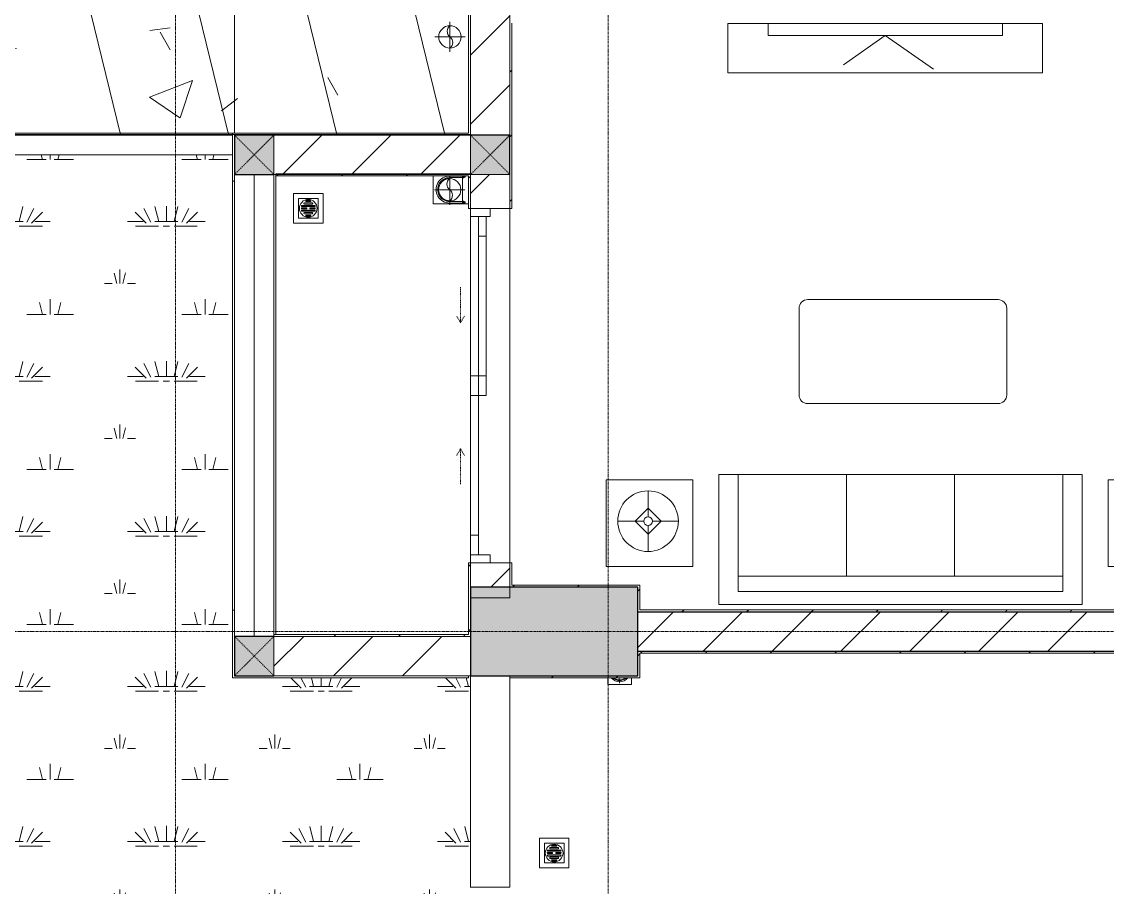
# Model space of a CAD drawing. Header units: millimetres. Extents: x 5121 to 246734, y -48180 to 129206.
# Drawn here: x 105171 to 110689, y 60437 to 64835 of the extents above; entities that cross this region are included whole.
import ezdxf

# ---------------------------------------------------------------- set-up
doc = ezdxf.new("R2010")
doc.units = ezdxf.units.MM
for name, pattern in [('Dash', [6, 3, -3]), ('Grid Line', [22.225, 12.7, -3.175, 3.175, -3.175]), ('IMPORT-CENTER _3_', [10.16, 6.35, -1.27, 1.27, -1.27])]:
    doc.linetypes.add(name, pattern=pattern)
for name, color, linetype, lineweight in [('0-1', 7, 'Continuous', 5), ('A-DETL-THIN', 151, 'Continuous', 9), ('A-DOOR', 31, 'Continuous', 9), ('A-DOOR-FRAM', 31, 'Continuous', 9), ('A-DOOR-HDLN', 31, 'Dash', 9), ('A-FLOR', 192, 'Continuous', 9), ('A-FLOR-1', 50, 'Continuous', 9), ('A-FLOR-PATT', 8, 'Continuous', 9), ('A-WALL', 113, 'Continuous', 9), ('A-WALL-1', 250, 'Continuous', 18), ('A-WALL-2', 50, 'Continuous', 9), ('A-WALL-FNSH-1', 50, 'Continuous', 9), ('A-WALL-PATT-2', 50, 'Continuous', 9), ('A-WALL-PATT-3', 111, 'Continuous', 9), ('G-IMPT', 8, 'Continuous', 9), ('G-IMPT-2', 8, 'IMPORT-CENTER _3_', 9), ('I-FURN', 30, 'Continuous', 9), ('I-FURN-1', 253, 'Continuous', 9), ('I-WALL-1', 50, 'Continuous', 9), ('M-EQPM', 50, 'Continuous', 9), ('S-COLS', 52, 'Continuous', 9), ('S-COLS-1', 7, 'Continuous', 5), ('S-COLS-2', 10, 'Continuous', 25), ('S-COLS-5', 52, 'Continuous', 25), ('S-COLS-6', 52, 'Dash', 9), ('S-COLS-HDLN', 52, 'Dash', 9), ('S-GRID-1', 1, 'Grid Line', 9)]:
    doc.layers.add(name, color=color, linetype=linetype, lineweight=lineweight)
pattern_1 = [(45, (0, 0), (-164.40233, 164.40233), [])]
pattern_2 = [(45, (0, 0), (-175.3625, 175.3625), [])]

# ---------------------------------------------------------------- blocks, each defined once
blk = doc.blocks.new('NCV_TKTC_KET CAU_rvt-1-TKCS_MB TỔNG THỂ TẦNG 1')
at = {"layer": 'S-COLS-1'}
blk.add_hatch(color=256, dxfattribs=at).paths.add_polyline_path([(107452.6, 61511.9), (108302.6, 61511.9), (108302.6, 61961.9), (107452.6, 61961.9), (107452.6, 61635.3)])
at = {"layer": 'A-FLOR-1'}
for p, q in [((107452.5, 63885.3), (107452.5, 62085.3)), ((107452.5, 61511.9), (107452.5, 60435.3))]:
    blk.add_line(p, q, dxfattribs=at)
at = {"layer": 'S-COLS-2'}
for p, q in [((108302.6, 61961.9), (107452.6, 61961.9)), ((107452.6, 61961.9), (107452.6, 61511.9)), ((108302.6, 61511.9), (108302.6, 61961.9)), ((107452.6, 61511.9), (108302.6, 61511.9))]:
    blk.add_line(p, q, dxfattribs=at)
blk = doc.blocks.new('LOBBY_SOFA_1 - LOBBY_SOFA_1-842835-TKCS_MB TỔNG THỂ TẦNG 1')
at = {"layer": 'I-FURN'}
for p, q in [((-2556, 0), (-2556, -660)), ((-708, 0), (-2556, 0)), ((-708, -660), (-708, 0)), ((-2457, -66), (-2457, -660)), ((-807, -66), (-2457, -66)), ((-807, -660), (-807, -66)), ((-807, -143), (-2457, -143)), ((-1907, -143), (-1907, -660)), ((-1357, -143), (-1357, -660)), ((-3128.2, -193.5), (-2688.2, -193.5)), ((-3128.2, -633.5), (-3128.2, -193.5)), ((-2688.2, -193.5), (-2688.2, -633.5)), ((-575.9, -193.5), (-575.9, -633.5)), ((-135.9, -193.5), (-575.9, -193.5)), ((-135.9, -633.5), (-135.9, -193.5)), ((-2915.4, -269), (-2915.4, -401)), ((-348.6, -269), (-348.6, -401)), ((-2915.4, -357), (-2981.4, -423)), ((-2849.4, -423), (-2915.4, -357)), ((-414.6, -423), (-348.6, -357)), ((-348.6, -357), (-282.6, -423)), ((-2937.4, -423), (-3069.4, -423)), ((-2981.4, -423), (-2915.4, -489)), ((-2915.4, -489), (-2849.4, -423)), ((-2893.4, -423), (-2761.4, -423)), ((-370.6, -423), (-502.6, -423)), ((-348.6, -489), (-414.6, -423)), ((-282.6, -423), (-348.6, -489)), ((-326.6, -423), (-194.6, -423)), ((-2915.4, -445), (-2915.4, -577)), ((-348.6, -445), (-348.6, -577)), ((-2688.2, -633.5), (-3128.2, -633.5)), ((-2556, -660), (-708, -660)), ((-575.9, -633.5), (-135.9, -633.5)), ((-1160.3, -1020.5), (-2128.3, -1020.5)), ((-2172.3, -1064.5), (-2172.3, -1504.5)), ((-1116.3, -1504.5), (-1116.3, -1064.5)), ((-2128.3, -1548.5), (-1160.3, -1548.5))]:
    blk.add_line(p, q, dxfattribs=at)
for centre, radius in [((-2915.4, -423), 154), ((-348.6, -423), 154), ((-2915.4, -423), 22), ((-348.6, -423), 22)]:
    blk.add_circle(centre, radius, dxfattribs=at)
for centre, start, end in [((-2128.3, -1064.5), 90, 180), ((-1160.3, -1064.5), 0, 90), ((-2128.3, -1504.5), 180, 270), ((-1160.3, -1504.5), 270, 0)]:
    blk.add_arc(centre, 44, start, end, dxfattribs=at)
at = {"layer": 'I-FURN-1'}
for p, q in [((-708, 0), (-2556, 0)), ((-2556, 0), (-2556, -660)), ((-708, -660), (-708, 0)), ((-2688.2, -193.5), (-3128.2, -193.5)), ((-3128.2, -193.5), (-3128.2, -633.5)), ((-2688.2, -633.5), (-2688.2, -193.5)), ((-135.9, -193.5), (-575.9, -193.5)), ((-575.9, -193.5), (-575.9, -633.5)), ((-135.9, -633.5), (-135.9, -193.5)), ((-3128.2, -633.5), (-2688.2, -633.5)), ((-2556, -660), (-708, -660)), ((-575.9, -633.5), (-135.9, -633.5)), ((-1160.3, -1020.5), (-2128.3, -1020.5)), ((-2172.3, -1064.5), (-2172.3, -1504.5)), ((-1116.3, -1504.5), (-1116.3, -1064.5)), ((-2128.3, -1548.5), (-1160.3, -1548.5))]:
    blk.add_line(p, q, dxfattribs=at)
for centre, start, end in [((-2128.3, -1064.5), 90, 180), ((-1160.3, -1064.5), 0, 90), ((-2128.3, -1504.5), 180, 270), ((-1160.3, -1504.5), 270, 0)]:
    blk.add_arc(centre, 44, start, end, dxfattribs=at)
blk = doc.blocks.new('RES_BAN AN - RES_BAN AN-V110-TKCS_MB TỔNG THỂ TẦNG 1')
at = {"layer": 'I-FURN-1'}
for p, q in [((0, 250), (1600, 250)), ((0, 0), (0, 250)), ((1600, 250), (1600, 0)), ((1600, 0), (0, 0))]:
    blk.add_line(p, q, dxfattribs=at)
blk = doc.blocks.new('KE TIVI-2 - KE TIVI-2-V111-TKCS_MB TỔNG THỂ TẦNG 1')
at = {"layer": 'I-FURN-1'}
for p, q in [((0, 60), (-245.7, 232.1)), ((213, 209.1), (0, 60)), ((-595.6, 60), (595.6, 60)), ((-595.6, 0), (-595.6, 60)), ((595.6, 60), (595.6, 0)), ((595.6, 0), (-595.6, 0))]:
    blk.add_line(p, q, dxfattribs=at)
blk = doc.blocks.new('NCV_TKTC_TANG 1_rvt-1-TKCS_MB TỔNG THỂ TẦNG 1')
at = {"layer": 'A-WALL-PATT-2'}
h = blk.add_hatch(dxfattribs=at)
h.set_pattern_fill('FP_10', color=256, style=0, pattern_type=2)
h.set_pattern_definition(pattern_1)
h.paths.add_polyline_path([(107662.6, 61962), (107662.6, 62085.3), (107652.6, 62085.3), (107652.6, 61962)])
h.paths.add_polyline_path([(107652.6, 63885.3), (107662.6, 63885.3), (107662.6, 64826.9), (107652.6, 64826.9), (107652.6, 64058.6)])
h = blk.add_hatch(dxfattribs=at)
h.set_pattern_fill('FP_10', color=256, style=0, pattern_type=2)
h.set_pattern_definition(pattern_1)
h.paths.add_polyline_path([(106462.6, 64051.9), (107442.6, 64051.9), (107442.6, 64058.6), (106462.6, 64058.6)])
h = blk.add_hatch(dxfattribs=at)
h.set_pattern_fill('FP_10', color=256, style=0, pattern_type=2)
h.set_pattern_definition(pattern_1)
h.paths.add_polyline_path([(107442.6, 61711.9), (107452.6, 61711.9), (107452.5, 62085.3), (107442.6, 62085.3), (107442.6, 61721.9)])
h.paths.add_polyline_path([(107452.5, 63885.3), (107452.6, 63885.3), (107449.2, 64058.6), (107442.6, 64058.6), (107442.6, 63885.3)])
h = blk.add_hatch(dxfattribs=at)
h.set_pattern_fill('FP_10', color=256, style=0, pattern_type=2)
h.set_pattern_definition(pattern_1)
h.paths.add_polyline_path([(108302.6, 61962), (108312.6, 61962), (108311.2, 61972), (107662.6, 61972), (107662.6, 61962), (108302.6, 61962)])
h = blk.add_hatch(dxfattribs=at)
h.set_pattern_fill('FP_10', color=256, style=0, pattern_type=2)
h.set_pattern_definition(pattern_1)
h.paths.add_polyline_path([(108302.6, 61836.9), (108312.6, 61836.9), (108312.6, 61962), (108302.6, 61961.9), (108302.6, 61846.9)])
h = blk.add_hatch(dxfattribs=at)
h.set_pattern_fill('FP_10', color=256, style=0, pattern_type=2)
h.set_pattern_definition(pattern_1)
h.paths.add_polyline_path([(113775, 61836.9), (115152.6, 61836.9), (115152.6, 61846.9), (108312.6, 61845.6), (108312.6, 61836.9), (113645.7, 61836.9)])
h = blk.add_hatch(dxfattribs=at)
h.set_pattern_fill('FP_10', color=256, style=0, pattern_type=2)
h.set_pattern_definition(pattern_1)
h.paths.add_polyline_path([(106462.6, 61711.9), (107442.6, 61711.9), (107442.6, 61721.9), (106452.6, 61721.9), (106452.6, 61711.9)])
h = blk.add_hatch(dxfattribs=at)
h.set_pattern_fill('FP_10', color=256, style=0, pattern_type=2)
h.set_pattern_definition(pattern_1)
h.paths.add_polyline_path([(111745.2, 61626.9), (111752.6, 61626.9), (111750.9, 61635.3), (108302.6, 61635.3), (108302.6, 61626.9), (111744.2, 61626.9)])
h = blk.add_hatch(dxfattribs=at)
h.set_pattern_fill('FP_10', color=256, style=0, pattern_type=2)
h.set_pattern_definition(pattern_1)
h.paths.add_polyline_path([(108312.6, 61501.9), (108312.6, 61626.9), (108302.6, 61626.9), (108302.6, 61501.9)])
h = blk.add_hatch(dxfattribs=at)
h.set_pattern_fill('FP_10', color=256, style=0, pattern_type=2)
h.set_pattern_definition(pattern_1)
h.paths.add_polyline_path([(107652.6, 61501.9), (108302.6, 61501.9), (108302.6, 61511.9), (107652.6, 61511.9)])
at = {"layer": 'A-FLOR-1'}
for p, q in [((107652.6, 63885.3), (107652.6, 62085.3)), ((107652.6, 62085.3), (107652.6, 63885.3)), ((107452.6, 63845.3), (107452.6, 63035.3))]:
    blk.add_line(p, q, dxfattribs=at)
at = {"layer": 'A-WALL-1'}
for p, q in [((107652.6, 64826.9), (107652.6, 63885.3)), ((107662.6, 63885.3), (107662.6, 64826.9)), ((107442.6, 64061.9), (106462.6, 64061.9)), ((106462.6, 64061.9), (106462.6, 64051.9)), ((106462.6, 64051.9), (107442.6, 64051.9)), ((107452.6, 64061.9), (107442.6, 64061.9)), ((107442.6, 64051.9), (107442.6, 63885.3)), ((107452.6, 63885.3), (107452.6, 64061.9)), ((107442.6, 63885.3), (107452.6, 63885.3)), ((107652.6, 63885.3), (107662.6, 63885.3)), ((107442.6, 62085.3), (107442.6, 61721.9)), ((107452.6, 62085.3), (107442.6, 62085.3)), ((107452.6, 61711.9), (107452.6, 62085.3)), ((107652.6, 62085.3), (107652.6, 61962)), ((107662.6, 62085.3), (107652.6, 62085.3)), ((107662.6, 61972), (107662.6, 62085.3)), ((107652.6, 61962), (107662.6, 61962)), ((108312.6, 61972), (107662.6, 61972)), ((107662.6, 61962), (108302.6, 61962)), ((108302.6, 61962), (108302.6, 61836.9)), ((108312.6, 61962), (108312.6, 61972)), ((108312.6, 61846.9), (108312.6, 61962)), ((108302.6, 61836.9), (108312.6, 61836.9)), ((115142.6, 61846.9), (108312.6, 61846.9)), ((108312.6, 61836.9), (115152.6, 61836.9)), ((107442.6, 61721.9), (106452.6, 61721.9)), ((106452.6, 61721.9), (106452.6, 61711.9)), ((106452.6, 61711.9), (107442.6, 61711.9)), ((107442.6, 61711.9), (107452.6, 61711.9)), ((111752.6, 61636.9), (108302.6, 61636.9)), ((108302.6, 61636.9), (108302.6, 61626.9)), ((108302.6, 61626.9), (108302.6, 61511.9)), ((108312.6, 61626.9), (111742.6, 61626.9)), ((108312.6, 61501.9), (108312.6, 61626.9)), ((108302.6, 61511.9), (107652.6, 61511.9)), ((107652.6, 61511.9), (107652.6, 61501.9)), ((107652.6, 61501.9), (108302.6, 61501.9)), ((108302.6, 61501.9), (108312.6, 61501.9))]:
    blk.add_line(p, q, dxfattribs=at)
at = {"layer": 'A-WALL-2'}
for p, q in [((107452.6, 60437.3), (107452.6, 61511.9)), ((107652.6, 61501.9), (107652.6, 60437.3)), ((107452.6, 60437.3), (107652.6, 60437.3))]:
    blk.add_line(p, q, dxfattribs=at)
at = {"layer": 'I-WALL-1'}
for p, q in [((106452.6, 61721.9), (106452.6, 64058.6)), ((106462.6, 64051.9), (106462.6, 61721.9))]:
    blk.add_line(p, q, dxfattribs=at)
at = {"layer": 'I-FURN-1', "rotation": 180}
for name, p in [('RES_BAN AN - RES_BAN AN-V110-TKCS_MB TỔNG THỂ TẦNG 1', (110360.8, 64824.9)), ('KE TIVI-2 - KE TIVI-2-V111-TKCS_MB TỔNG THỂ TẦNG 1', (109560.8, 64824.9)), ('LOBBY_SOFA_1 - LOBBY_SOFA_1-842835-TKCS_MB TỔNG THỂ TẦNG 1', (108006.1, 61874.1))]:
    blk.add_blockref(name, p, dxfattribs=at)
blk = doc.blocks.new('DEG_02-DEG_03 - DEG_02B-1800x2400mm-CỬA ĐI 02 CÁNH TRƯỢT-2213204-TKCS_MB TỔNG THỂ TẦNG 1')
at = {"layer": 'A-DOOR'}
for p, q in [((-760, 100), (-860, 100)), ((-860, 100), (-860, 60)), ((-860, 60), (-760, 60)), ((-760, 60), (-760, 100)), ((-760, 100), (-50, 100)), ((-50, 60), (-760, 60)), ((50, 100), (-50, 100)), ((-50, 100), (-50, 60)), ((50, 60), (-50, 60)), ((-50, 60), (-50, 20)), ((-50, 60), (50, 60)), ((50, 60), (50, 100)), ((50, 20), (50, 60)), ((50, 60), (760, 60)), ((860, 60), (760, 60)), ((760, 60), (760, 20)), ((860, 20), (860, 60)), ((-50, 20), (50, 20)), ((760, 20), (50, 20)), ((760, 20), (860, 20))]:
    blk.add_line(p, q, dxfattribs=at)
at = {"layer": 'A-DOOR-FRAM'}
for p, q in [((-860, 100), (-900, 100)), ((-900, 100), (-900, 0)), ((-860, 0), (-860, 100)), ((900, 100), (860, 100)), ((860, 100), (860, 0)), ((900, 0), (900, 100)), ((-900, 0), (-860, 0)), ((860, 0), (900, 0))]:
    blk.add_line(p, q, dxfattribs=at)
at = {"layer": 'A-DOOR-HDLN'}
for p, q in [((-320.4, 151.1), (-355, 171.1)), ((320.4, 151.1), (355, 171.1)), ((-500.4, 151.1), (-320.4, 151.1)), ((-320.4, 151.1), (-355, 131.1)), ((320.4, 151.1), (355, 131.1)), ((500.4, 151.1), (320.4, 151.1))]:
    blk.add_line(p, q, dxfattribs=at)
blk = doc.blocks.new('TKTC_XREF_251221_MB TANG 1 - TKTC_XREF_260130_MB TANG 1_dwg_THU NUOC - THU NUOC-444531-TKCS_MB TẦNG 1-4202120-TKCS_MB TỔNG THỂ TẦNG 1')
at = {"layer": 'M-EQPM'}
for p, q in [((-23.3, 10.8), (40.9, 10.8)), ((40.9, 4.8), (-23.3, 4.8)), ((-11, 23.3), (28.5, 23.3)), ((28.5, 17.3), (-11, 17.3)), ((-1.1, 35.6), (18.5, 35.6)), ((18.5, 29.6), (-1.1, 29.6)), ((-23.3, -13.6), (40.9, -13.6)), ((40.9, -19.6), (-23.3, -19.6)), ((-11, -26.1), (28.5, -26.1)), ((28.5, -32.1), (-11, -32.1)), ((-1.1, -38.5), (18.5, -38.5)), ((18.5, -44.5), (-1.1, -44.5))]:
    blk.add_line(p, q, dxfattribs=at)
at = {"layer": 'M-EQPM', "flags": 128}
for points in [[(83.7, -79.4), (83.7, 70.6), (-66.3, 70.6), (-66.3, -79.4)], [(58.7, -54.4), (58.7, 45.6), (-41.3, 45.6), (-41.3, -54.4)]]:
    blk.add_lwpolyline(points, close=True, dxfattribs=at)
for points in [[(-23.3, -1.2), (0.7, -1.2), (0.7, -7.2), (-23.3, -7.2)], [(40.9, -7.2), (16.7, -7.2), (16.7, -1.2), (40.9, -1.2)]]:
    blk.add_lwpolyline(points, dxfattribs=at)
at = {"layer": 'M-EQPM'}
for centre, radius, start, end in [((8.7, -4.4), 45, 360, 180), ((8.7, -4.4), 45, 360, 180), ((-23.3, 7.8), 3, 90, 270), ((-11, 20.3), 3, 90, 270), ((-1.1, 32.6), 3, 90, 270), ((18.5, 32.6), 3, 270, 90), ((28.5, 20.3), 3, 270, 90), ((40.9, 7.8), 3, 270, 90), ((8.7, -4.4), 45, 180, 360), ((8.7, -4.4), 45, 180, 360), ((-23.3, -4.2), 3, 90, 270), ((-23.3, -16.6), 3, 90, 270), ((-11, -29.1), 3, 90, 270), ((-1.1, -41.5), 3, 90, 270), ((18.5, -41.5), 3, 270, 90), ((28.5, -29.1), 3, 270, 90), ((40.9, -4.2), 3, 270, 90), ((40.9, -16.6), 3, 270, 90)]:
    blk.add_arc(centre, radius, start, end, dxfattribs=at)
blk = doc.blocks.new('TKTC_XREF_251221_MB TANG 1 - TKTC_XREF_260130_MB TANG 1_dwg_CUM U_DN100-V268-TKCS_MB TỔNG THỂ TẦNG 1')
at = {"layer": 'G-IMPT'}
for radius, start, end in [(69, 309.28513, 50.71487), (57, 321.77207, 38.22793), (61, 318.37718, 41.62282)]:
    blk.add_arc((0, 0), radius, start, end, dxfattribs=at)
blk = doc.blocks.new('TKTC_XREF_251221_MB TANG 1 - TKTC_XREF_260130_MB TANG 1_dwg_$cc-V269-TKCS_MB TỔNG THỂ TẦNG 1')
at = {"layer": 'G-IMPT'}
blk.add_arc((0, 0), 0.5, 154.0112, 205.65168, dxfattribs=at)
blk.add_arc((0, 0), 0.5, 154.0112, 205.65168, dxfattribs=at)
at = {"layer": 'G-IMPT-2'}
blk.add_line((-0.673, 0), (-0.357, 0), dxfattribs=at)
blk = doc.blocks.new('TKTC_XREF_251221_MB TANG 1 - TKTC_XREF_260130_MB TANG 1_dwg_THU NUOC - THU NUOC-444531-TKCS_MB TẦNG 1-4202124-TKCS_MB TỔNG THỂ TẦNG 1')
at = {"layer": 'M-EQPM'}
for p, q in [((-23.3, 10.8), (40.9, 10.8)), ((40.9, 4.8), (-23.3, 4.8)), ((-11, 23.3), (28.5, 23.3)), ((28.5, 17.3), (-11, 17.3)), ((-1.1, 35.6), (18.5, 35.6)), ((18.5, 29.6), (-1.1, 29.6)), ((-23.3, -13.6), (40.9, -13.6)), ((40.9, -19.6), (-23.3, -19.6)), ((-11, -26.1), (28.5, -26.1)), ((28.5, -32.1), (-11, -32.1)), ((-1.1, -38.5), (18.5, -38.5)), ((18.5, -44.5), (-1.1, -44.5))]:
    blk.add_line(p, q, dxfattribs=at)
at = {"layer": 'M-EQPM', "flags": 128}
for points in [[(83.7, -79.4), (83.7, 70.6), (-66.3, 70.6), (-66.3, -79.4)], [(58.7, -54.4), (58.7, 45.6), (-41.3, 45.6), (-41.3, -54.4)]]:
    blk.add_lwpolyline(points, close=True, dxfattribs=at)
for points in [[(-23.3, -1.2), (0.7, -1.2), (0.7, -7.2), (-23.3, -7.2)], [(40.9, -7.2), (16.7, -7.2), (16.7, -1.2), (40.9, -1.2)]]:
    blk.add_lwpolyline(points, dxfattribs=at)
at = {"layer": 'M-EQPM'}
for centre, radius, start, end in [((8.7, -4.4), 45, 360, 180), ((8.7, -4.4), 45, 360, 180), ((-23.3, 7.8), 3, 90, 270), ((-11, 20.3), 3, 90, 270), ((-1.1, 32.6), 3, 90, 270), ((18.5, 32.6), 3, 270, 90), ((28.5, 20.3), 3, 270, 90), ((40.9, 7.8), 3, 270, 90), ((8.7, -4.4), 45, 180, 360), ((8.7, -4.4), 45, 180, 360), ((-23.3, -4.2), 3, 90, 270), ((-23.3, -16.6), 3, 90, 270), ((-11, -29.1), 3, 90, 270), ((-1.1, -41.5), 3, 90, 270), ((18.5, -41.5), 3, 270, 90), ((28.5, -29.1), 3, 270, 90), ((40.9, -4.2), 3, 270, 90), ((40.9, -16.6), 3, 270, 90)]:
    blk.add_arc(centre, radius, start, end, dxfattribs=at)
blk = doc.blocks.new('TKTC_XREF_251221_MB TANG 1 - TKTC_XREF_260130_MB TANG 1_dwg_$cc-V296-TKCS_MB TỔNG THỂ TẦNG 1')
at = {"layer": 'G-IMPT'}
blk.add_circle((0, 0), 0.5, dxfattribs=at)
for centre, radius, start, end in [((0, 0), 0.5, 90, 270), ((0.188, 0.25), 0.313, 126.8699, 233.1301), ((-0.188, -0.25), 0.313, 306.8699, 53.1301)]:
    blk.add_arc(centre, radius, start, end, dxfattribs=at)
at = {"layer": 'G-IMPT-2'}
for p, q in [((0, -0.673), (0, 0.673)), ((-0.673, 0), (0.673, 0))]:
    blk.add_line(p, q, dxfattribs=at)
blk = doc.blocks.new('TKTC_XREF_251221_MB TANG 1 - TKTC_XREF_260130_MB TANG 1_dwg_CUM U_DN100-V339-TKCS_MB TỔNG THỂ TẦNG 1')
at = {"layer": 'G-IMPT'}
blk.add_hatch(color=256, dxfattribs=at).paths.add_polyline_path([(0, 61), (0, 57), (24.6, 51), (36.6, 43.1), (47.8, 30.5), (54.6, 15.8), (55.1, 14.8), (57, 0), (52.8, -20.1), (43.1, -36.6), (30.5, -47.8), (15.8, -54.6), (14.8, -55.1), (0, -58.9), (0, -61), (28.5, -53.7), (40.3, -45.3), (49.4, -35), (55.1, -25.1), (59.1, -14.8), (61, 0), (53.7, 28.5), (45.3, 40.3), (35, 49.4), (25.1, 55.1), (14.8, 59.1)])
for p, q in [((-79.1, 66.6), (-79.1, 63.4)), ((-76.6, 66.6), (-76.6, 63.4)), ((-74.6, 66.6), (-74.6, 63.4)), ((-72.7, 69.3), (-72.7, 60.7)), ((-66.9, 67.9), (-71.7, 67.9)), ((-66.9, 62.1), (-71.7, 62.1)), ((-65, 69), (0, 69)), ((-79.1, -63.4), (-79.1, -66.6)), ((-76.6, -63.4), (-76.6, -66.6)), ((-74.6, -63.4), (-74.6, -66.6)), ((-72.7, -60.7), (-72.7, -69.3)), ((-66.9, -62.1), (-71.7, -62.1)), ((-66.9, -67.9), (-71.7, -67.9)), ((-65, -69), (0, -69))]:
    blk.add_line(p, q, dxfattribs=at)
at = {"layer": 'G-IMPT', "flags": 128}
for points in [[(-72.7, 67.6), (-78.1, 67.6), (-78.1, 62.4), (-72.7, 62.4)], [(-71.7, 59.2), (-66.9, 59.2), (-66.9, 70.8), (-71.7, 70.8)], [(-66.9, 70.8), (-66.9, 72.7), (-65, 72.7), (-65, 57.3), (-66.9, 57.3), (-66.9, 59.2)], [(-65, 61), (0, 61), (0, 57)], [(-72.7, -62.4), (-78.1, -62.4), (-78.1, -67.6), (-72.7, -67.6)], [(-66.9, -70.1), (-66.9, -59.2), (-71.7, -59.2)], [(-66.9, -59.2), (-66.9, -57.3), (-65, -57.3), (-65, -70.1)], [(-65, -61), (0, -61), (0, -57)]]:
    blk.add_lwpolyline(points, dxfattribs=at)
at = {"layer": 'G-IMPT'}
for centre, radius, start, end in [((-78.1, 66.6), 0.96, 90, 180), ((-78.1, 63.4), 0.96, 180, 270), ((-71.1, 69.3), 1.56, 112.6199, 247.3801), ((-67.9, 65), 4.8, 143.1301, 216.8699), ((-71.1, 60.7), 1.56, 112.6199, 247.3801), ((0, 0), 69, 270, 90), ((0, 0), 61, 270, 90), ((0, 0), 57, 270, 90), ((-78.1, -63.4), 0.96, 90, 180), ((-78.1, -66.6), 0.96, 180, 270), ((-71.1, -60.7), 1.56, 112.6199, 247.3801), ((-67.9, -65), 4.8, 143.1301, 216.8699), ((-71.1, -69.3), 1.56, 112.6199, 247.3801)]:
    blk.add_arc(centre, radius, start, end, dxfattribs=at)
blk = doc.blocks.new('TKTC_XREF_251221_MB TANG 1 - TKTC_XREF_260130_MB TANG 1_dwg_$cc-V340-TKCS_MB TỔNG THỂ TẦNG 1')
at = {"layer": 'G-IMPT'}
blk.add_circle((0, 0), 0.5, dxfattribs=at)
for centre, radius, start, end in [((0, 0), 0.5, 90, 270), ((0.188, 0.25), 0.313, 126.8699, 233.1301), ((-0.188, -0.25), 0.313, 306.8699, 53.1301)]:
    blk.add_arc(centre, radius, start, end, dxfattribs=at)
at = {"layer": 'G-IMPT-2'}
for p, q in [((0, -0.673), (0, 0.623)), ((-0.673, 0), (0.673, 0))]:
    blk.add_line(p, q, dxfattribs=at)
blk = doc.blocks.new('TKTC_XREF_251221_MB TANG 1 - TKTC_XREF_260130_MB TANG 1_dwg-4202109-TKCS_MB TỔNG THỂ TẦNG 1')
at = {"layer": 'G-IMPT'}
for p, q in [((-95740.4, -337294.7), (-95740.4, -337437)), ((-95000.9, -339844.7), (-95000.9, -339879.8))]:
    blk.add_line(p, q, dxfattribs=at)
at = {"layer": 'G-IMPT', "flags": 128}
for points in [[(-95709.2, -336309.7), (-96899, -336309.7), (-96899, -337078.1)], [(-95740.4, -337437), (-95890.1, -337437), (-95890.1, -337294.7)], [(-95740.3, -337294.7), (-95740.3, -337437.3), (-95709.1, -337437.1)], [(-95000.9, -339879.8), (-94881.3, -339879.8), (-94881.3, -339844.7)]]:
    blk.add_lwpolyline(points, dxfattribs=at)
for name, p, xscale, yscale, zscale, rotation in [('TKTC_XREF_251221_MB TANG 1 - TKTC_XREF_260130_MB TANG 1_dwg_$cc-V296-TKCS_MB TỔNG THỂ TẦNG 1', (-95804, -336589.1), 113.7150000000073, 113.7150000000073, 113.7150000000073, 359.9990086636432), ('TKTC_XREF_251221_MB TANG 1 - TKTC_XREF_260130_MB TANG 1_dwg_$cc-V340-TKCS_MB TỔNG THỂ TẦNG 1', (-95805.3, -337365.5), 113.7150000000073, 113.7150000000073, 113.7150000000073, 359.9990086636432), ('TKTC_XREF_251221_MB TANG 1 - TKTC_XREF_260130_MB TANG 1_dwg_CUM U_DN100-V339-TKCS_MB TỔNG THỂ TẦNG 1', (-95805.3, -337364.6), 0.9975000000000008, 0.9975000000000008, 0.9975000000000008, 180.000991338195), ('TKTC_XREF_251221_MB TANG 1 - TKTC_XREF_260130_MB TANG 1_dwg_$cc-V269-TKCS_MB TỔNG THỂ TẦNG 1', (-94943.3, -339812.6), 90.00000000005122, 90.00000000005122, 90.00000000005122, 90.37402677993775)]:
    blk.add_blockref(name, p, dxfattribs=dict(xscale=xscale, yscale=yscale, zscale=zscale, rotation=rotation))
blk.add_blockref('TKTC_XREF_251221_MB TANG 1 - TKTC_XREF_260130_MB TANG 1_dwg_THU NUOC - THU NUOC-444531-TKCS_MB TẦNG 1-4202120-TKCS_MB TỔNG THỂ TẦNG 1', (-96532.9, -337455.6))
at = {"extrusion": (0, 0, -1), "xscale": 0.7894736842105242, "yscale": 0.7894736842105242, "zscale": -0.7894736842105242, "rotation": 269.9999999984439}
blk.add_blockref('TKTC_XREF_251221_MB TANG 1 - TKTC_XREF_260130_MB TANG 1_dwg_CUM U_DN100-V268-TKCS_MB TỔNG THỂ TẦNG 1', (94941.5, -339811.1), dxfattribs=at)
at = {"extrusion": (0, 0, -1), "zscale": -1}
blk.add_blockref('TKTC_XREF_251221_MB TANG 1 - TKTC_XREF_260130_MB TANG 1_dwg_THU NUOC - THU NUOC-444531-TKCS_MB TẦNG 1-4202124-TKCS_MB TỔNG THỂ TẦNG 1', (95265.5, -340731), dxfattribs=at)
blk = doc.blocks.new('TKTC_XREF_251221_MB TANG 1 - TKTC_XREF_251221_MB TANG 1-2038492-TKCS_MB TỔNG THỂ TẦNG 1')
blk.add_blockref('TKTC_XREF_251221_MB TANG 1 - TKTC_XREF_260130_MB TANG 1_dwg-4202109-TKCS_MB TỔNG THỂ TẦNG 1', (169499.1, 384109.7))
blk = doc.blocks.new('G1_SOF - BO TRU - 200x200-3051103-TKCS_MB TỔNG THỂ TẦNG 1')
at = {"layer": 'S-COLS-HDLN'}
for p, q in [((-100, -100), (100, 100)), ((100, -100), (-100, 100))]:
    blk.add_line(p, q, dxfattribs=at)

msp = doc.modelspace()

# ---------------------------------------------------------------- hatches: boundary and pattern name
at = {"layer": 'A-FLOR-PATT'}
h = msp.add_hatch(dxfattribs=at)
h.set_pattern_fill('FP_12', color=256, style=0, pattern_type=2)
h.set_pattern_definition([(0, (2151, 0), (2492.928, 629.92), [102.833, -1766.863, 102.833, -11738.575]), (0, (2151, 0), (2492.928, 629.92), [-1972.53, -1766.863, 102.833, -3636.56, -6232.32]), (0, (2151, 0), (2492.928, 629.92), [-7478.784, 102.833, -1766.863, 102.833, -4259.79]), (0, (2151, 0), (2492.928, 629.92), [-9451.313, -1143.63, 102.833, -3013.327]), (119.736, (3085.8, 314.96), (-1786.2022, 1867.1433), [103.662, -1781.102, -11936.84]), (119.736, (3085.8, 314.96), (-1786.2022, 1867.1433), [-1884.764, 103.662, -1781.102, -10052.075]), (119.736, (3085.8, 314.96), (-1786.2022, 1867.1433), [-3769.528, 103.662, -3665.866, -6282.547]), (119.736, (3085.8, 314.96), (-1786.2022, 1867.1433), [-7539.056, 103.662, -1781.102, -4397.783]), (119.736, (3085.8, 314.96), (-1786.2022, 1867.1433), [-9423.82, 103.662, -1152.847, -3141.273]), (119.736, (3085.8, 314.96), (-1786.2022, 1867.1433), [-10680.33, 103.662, -3037.61]), (240.264, (3397.44, 1574.8), (-706.734, -2497.0653), [103.66, -1781.1, -11936.84]), (240.264, (3397.44, 1574.8), (-706.734, -2497.0653), [-1884.764, 103.662, -1781.102, -10052.075]), (240.264, (3397.44, 1574.8), (-706.734, -2497.0653), [-3769.528, 103.662, -3665.866, -6282.547]), (240.264, (3397.44, 1574.8), (-706.734, -2497.0653), [-7539.056, 103.662, -1781.102, -4397.783]), (240.264, (3397.44, 1574.8), (-706.734, -2497.0653), [-9423.82, 103.662, -1152.847, -3141.273]), (240.264, (3397.44, 1574.8), (-706.734, -2497.0653), [-10680.33, 103.66, -3037.61])])
h.paths.add_polyline_path([(97752.6, 61490.5), (97766.6, 61637.9), (97805.7, 61866.5), (97846.8, 62040.5), (97908.3, 62239.8), (97963.2, 62388.1), (98038.1, 62557.9), (98123.6, 62723.5), (98241.1, 62915.5), (98341.3, 63058.6), (98451.8, 63198.2), (98573.9, 63334.6), (98702, 63461.5), (98840.5, 63582.9), (98989.2, 63697.7), (99181.8, 63824.9), (99316.1, 63903.2), (99493.1, 63991.7), (99684.8, 64071.7), (99877, 64137.1), (100006.5, 64174.6), (100193.2, 64216), (100376.6, 64245), (100564.2, 64262.7), (100767.7, 64268.6), (107442.5, 64268.6), (107442.5, 68635.3), (107452.6, 68636.9), (107452.5, 69761.9), (97852.6, 69761.9), (97852.6, 69741.9), (97752.6, 69741.9), (97752.6, 61634.6)])
h.paths.add_polyline_path([(114152.2, 65984.9), (114152.2, 66734.9), (113902.2, 66734.9), (113902.2, 65984.9)])
h.paths.add_polyline_path([(114038.1, 66129.4), (114009.7, 66136.7), (113997.9, 66145), (113988.9, 66155.3), (113983.2, 66165.2), (113979.2, 66175.5), (113977.3, 66190.2), (113984.6, 66218.7), (113992.9, 66230.4), (114003.2, 66239.5), (114017.7, 66247.1), (114023.4, 66249.1), (114038.1, 66249), (114037.6, 66247), (114018, 66242.9), (114001.6, 66233.3), (113990.4, 66220.6), (113983.6, 66206), (113983.2, 66204.9), (113981.3, 66190.2), (113985.4, 66170.1), (113990.4, 66159.8), (114007.7, 66142.5), (114022.4, 66135.7), (114023.4, 66135.3), (114038.1, 66131.5)])
h.paths.add_polyline_path([(114037.6, 66603.2), (114009.2, 66610.5), (113997.4, 66618.8), (113992.4, 66623.8), (113982.7, 66639), (113978.7, 66649.3), (113976.8, 66664), (113984.1, 66692.5), (113992.4, 66704.2), (114002.7, 66713.3), (114017.3, 66720.9), (114023.4, 66723), (114037.6, 66722.8), (114037.6, 66720.9), (114017.6, 66716.7), (114001.1, 66707.1), (113989.9, 66694.5), (113983.1, 66679.8), (113982.7, 66678.7), (113980.8, 66664), (113985.4, 66642.8), (113994.6, 66627.5), (114007.2, 66616.3), (114021.9, 66609.5), (114023.4, 66609), (114037.6, 66605.3)])
h = msp.add_hatch(dxfattribs=at)
h.set_pattern_fill('FP_13', color=256, style=0, pattern_type=2)
h.set_pattern_definition([(50.301, (2151, 0), (2235.098, -197.64), [235.187, -2587.057]), (354.947, (2151, 0), (-432.387, 2369.1), [186.985, -2056.834]), (100.343, (2337.2, -16.5), (1802.722, 2171.464), [200.686, -2207.55]), (46.49, (2151, 630), (3325.7, -521.3), [352.53, -3877.85]), (96.566, (2428, 586.5), (2912.546, 3068.09), [301.09, -3312.01]), (351.091, (2151, 630), (2912.56, 3068.08), [280.525, -3085.78]), (21.205, (2462.6, 472.4), (1860.05, -1268.103), [234.036, -2574.392]), (325.716, (2462.6, 472.4), (758.206, 2283.934), [187.6, -2063.592]), (71.635, (2617.6, 366.8), (2618.27, 1015.84), [200.54, -2205.956]), (37.796, (2151, 0), (37.8875, 1048.4823), [103.244, -1936.6, 103.244, -1992.915, -2072.694]), (37.796, (2151, 0), (37.8875, 1048.4823), [-4136.002, 103.244, -1969.45]), (7.58, (2151, 0), (819.757, 1242.246), [102.852, -1087.74, 102.852, -1882.507, -786.975]), (7.58, (2151, 0), (819.757, 1242.246), [-3175.95, 102.852, -684.123]), (327.222, (1456.1, 0), (1663.4756, -71.0457), [103.153, -678.31, 103.153, -2335.01, -3235.255]), (327.222, (1456.1, 0), (1663.4756, -71.0457), [-3219.626, 103.153, -3132.102]), (317.195, (1144.5, 0), (1817.303, 315.283), [103.338, -914.388, 103.338, -3820.39]), (317.195, (1144.5, 0), (1817.303, 315.283), [-1121.065, -1518.762, 103.338, -2198.29])])
h.paths.add_polyline_path([(97752.6, 61490.5), (97766.6, 61637.9), (97805.7, 61866.5), (97846.8, 62040.5), (97908.3, 62239.8), (97963.2, 62388.1), (98038.1, 62557.9), (98123.6, 62723.5), (98241.1, 62915.5), (98341.3, 63058.6), (98451.8, 63198.2), (98573.9, 63334.6), (98702, 63461.5), (98840.5, 63582.9), (98989.2, 63697.7), (99181.8, 63824.9), (99316.1, 63903.2), (99493.1, 63991.7), (99684.8, 64071.7), (99877, 64137.1), (100006.5, 64174.6), (100193.2, 64216), (100376.6, 64245), (100564.2, 64262.7), (100767.7, 64268.6), (107442.5, 64268.6), (107442.5, 68635.3), (107452.6, 68636.9), (107452.5, 69761.9), (97852.6, 69761.9), (97852.6, 69741.9), (97752.6, 69741.9), (97752.6, 61634.6)])
h.paths.add_polyline_path([(114152.2, 65984.9), (114152.2, 66734.9), (113902.2, 66734.9), (113902.2, 65984.9)])
h.paths.add_polyline_path([(114038.1, 66129.4), (114009.7, 66136.7), (113997.9, 66145), (113988.9, 66155.3), (113983.2, 66165.2), (113979.2, 66175.5), (113977.3, 66190.2), (113984.6, 66218.7), (113992.9, 66230.4), (114003.2, 66239.5), (114017.7, 66247.1), (114023.4, 66249.1), (114038.1, 66249), (114037.6, 66247), (114018, 66242.9), (114001.6, 66233.3), (113990.4, 66220.6), (113983.6, 66206), (113983.2, 66204.9), (113981.3, 66190.2), (113985.4, 66170.1), (113990.4, 66159.8), (114007.7, 66142.5), (114022.4, 66135.7), (114023.4, 66135.3), (114038.1, 66131.5)])
h.paths.add_polyline_path([(114037.6, 66603.2), (114009.2, 66610.5), (113997.4, 66618.8), (113992.4, 66623.8), (113982.7, 66639), (113978.7, 66649.3), (113976.8, 66664), (113984.1, 66692.5), (113992.4, 66704.2), (114002.7, 66713.3), (114017.3, 66720.9), (114023.4, 66723), (114037.6, 66722.8), (114037.6, 66720.9), (114017.6, 66716.7), (114001.1, 66707.1), (113989.9, 66694.5), (113983.1, 66679.8), (113982.7, 66678.7), (113980.8, 66664), (113985.4, 66642.8), (113994.6, 66627.5), (114007.2, 66616.3), (114021.9, 66609.5), (114023.4, 66609), (114037.6, 66605.3)])
h = msp.add_hatch(dxfattribs=at)
h.set_pattern_fill('FP_23', color=256, style=0, pattern_type=2)
h.set_pattern_definition([(0, (236.2, 15.75), (787.4, 787.4), [118.11, -23.622, 31.496, -23.622, -590.55]), (0, (236.2, 15.75), (787.4, 787.4), [-196.85, 118.11, -472.44]), (0, (196.85, 39.4), (787.4, 787.4), [78.74, -59.055, 118.11, -59.055, -472.44]), (0, (196.85, 39.4), (787.4, 787.4), [-314.96, 78.74, -393.7]), (0, (472.44, 354.3), (787.4, 787.4), [98.425, -39.37, 98.425, -551.18]), (0, (78.74, 511.8), (787.4, 787.4), [39.37, -78.74, 39.37, -629.92]), (90, (157.5, 511.8), (-787.4, 787.4), [70.866, -716.534]), (90, (393.7, 39.4), (-787.4, 787.4), [78.74, -708.66]), (90, (590.55, 354.3), (-787.4, 787.4), [78.74, -708.66]), (45, (496.06, 31.5), (0, 787.4002), [78.74, -1034.812]), (135, (291.34, 31.5), (-787.4002, 6e-14), [78.74, -1034.812]), (63.435, (472.44, 35.43), (-0.0007, 787.4), [78.74, -1681.94]), (75.964, (433.07, 39.37), (-0.00383, 787.3999), [78.74, -3167.793]), (75.964, (629.92, 354.33), (-0.00383, 787.3999), [62.992, -3183.541]), (75.964, (173.23, 511.81), (-0.00383, 787.3999), [55.118, -3191.415]), (104.036, (354.33, 39.37), (0.00383, 787.3999), [78.74, -3167.793]), (104.036, (551.18, 354.33), (0.00383, 787.3999), [62.992, -3183.541]), (104.036, (141.73, 511.81), (0.00383, 787.3999), [55.118, -3191.415]), (116.565, (314.96, 35.43), (0.0007, 787.4), [78.74, -1681.939])])
h.paths.add_polyline_path([(100762.6, 53411.9), (106242.5, 53415.5), (106242.5, 56843.3), (107442.6, 56843.3), (107443.9, 60435.3), (107452.5, 60435.3), (107452.5, 61511.9), (107442.5, 61511.9), (107442.5, 61501.9), (106242.5, 61501.9), (106242.5, 64158.6), (100752.6, 64158.6), (100752.6, 64148.6), (100542.9, 64140.4), (100351.7, 64119.9), (100161.3, 64086.7), (99972.3, 64040.3), (99784.5, 63980.5), (99597.2, 63906.2), (99469.4, 63847.9), (99302.6, 63758.3), (99141.4, 63657.5), (98958.5, 63522.9), (98840.3, 63425.1), (98698.9, 63291.3), (98565.7, 63146.9), (98441, 62991.7), (98325.5, 62825.4), (98240.3, 62685.9), (98151.6, 62517), (98073.3, 62340), (98006.5, 62156.3), (97951.4, 61965.1), (97917.8, 61820.7), (97887.2, 61634.6), (97868.7, 61447), (97862.6, 61258.6), (97852.6, 61258.6), (97852.6, 56286.3), (97862.7, 56283.2), (97872.1, 56163.5), (97892.6, 56061.4), (97913.9, 55989.1), (97953.1, 55895.8), (98002.8, 55807.5), (98064.6, 55722.6), (98131.2, 55649.9), (98220.5, 55574.3), (98294.4, 55524.3), (98388.2, 55475.4), (98481.8, 55439.6), (98554.5, 55418.6), (98652.9, 55401.9), (98752.6, 55396.3), (100762.6, 55396.3), (100762.6, 54371)])
at = {"layer": 'A-WALL-PATT-3'}
h = msp.add_hatch(dxfattribs=at)
h.set_pattern_fill('FP_1', color=256, style=0, pattern_type=2)
h.set_pattern_definition(pattern_2)
h.paths.add_polyline_path([(107652.6, 64258.6), (107652.6, 66035.3), (107452.6, 66035.3), (107452.6, 64258.6), (107652.5, 64258.6)])
h.paths.add_polyline_path([(107604.6, 67435.3), (107652.6, 67435.3), (107652.6, 68435.3), (107452.6, 68435.3), (107452.6, 67435.3)])
h = msp.add_hatch(dxfattribs=at)
h.set_pattern_fill('FP_1', color=256, style=0, pattern_type=2)
h.set_pattern_definition(pattern_2)
h.paths.add_polyline_path([(106452.6, 64058.6), (107452.6, 64058.6), (107452.5, 64258.6), (106452.6, 64258.6), (106452.6, 64061.9)])
h = msp.add_hatch(dxfattribs=at)
h.set_pattern_fill('FP_1', color=256, style=0, pattern_type=2)
h.set_pattern_definition(pattern_2)
h.paths.add_polyline_path([(107601.4, 61961.9), (107652.6, 61961.9), (107652.6, 62085.3), (107452.6, 62085.3), (107452.6, 61961.9), (107591.9, 61961.9)])
h.paths.add_polyline_path([(107552.6, 63885.3), (107652.6, 63885.3), (107652.5, 64058.6), (107452.6, 64058.6), (107452.6, 63885.3)])
h = msp.add_hatch(dxfattribs=at)
h.set_pattern_fill('FP_1', color=256, style=0, pattern_type=2)
h.set_pattern_definition(pattern_2)
h.paths.add_polyline_path([(108302.6, 61635.3), (111752.2, 61635.4), (111752.1, 61835.3), (108302.6, 61835.3)])
h.paths.add_polyline_path([(114692.4, 61635.3), (115152.6, 61636.9), (115152.6, 61835.3), (111952.2, 61835.3), (111952.2, 61635.3), (113901.8, 61635.3)])
h = msp.add_hatch(dxfattribs=at)
h.set_pattern_fill('FP_1', color=256, style=0, pattern_type=2)
h.set_pattern_definition(pattern_2)
h.paths.add_polyline_path([(107452.5, 61511.9), (107452.6, 61511.9), (107452.5, 61711.9), (106452.6, 61711.9), (106452.6, 61511.9)])
at = {"layer": 'S-COLS-1'}
for points in [[(106252.6, 64058.6), (106452.6, 64058.6), (106452.6, 64258.6), (106252.6, 64258.6), (106252.6, 64158.6)], [(107652.5, 64058.6), (107652.5, 64258.6), (107452.6, 64258.6), (107452.6, 64058.6), (107601.4, 64058.6)], [(106252.6, 61511.9), (106452.6, 61511.9), (106452.6, 61711.9), (106252.6, 61711.9)]]:
    msp.add_hatch(color=256, dxfattribs=at).paths.add_polyline_path(points)

# ---------------------------------------------------------------- linework, layer by layer
at = {"layer": 'A-DETL-THIN'}
for p, q in [((107452.5, 69761.9), (107452.5, 64261.9)), ((105002.5, 67003), (105672.4, 64261.9)), ((105552.5, 67003), (106222.4, 64261.9)), ((106102.5, 67003), (106772.4, 64261.9)), ((106652.5, 67003), (107322.4, 64261.9)), ((107452.5, 64261.9), (100752.6, 64261.9))]:
    msp.add_line(p, q, dxfattribs=at)
at = {"layer": 'A-FLOR'}
msp.add_line((106252.6, 61711.9), (106252.6, 64058.6), dxfattribs=at)
at = {"layer": 'A-WALL'}
for p, q in [((100752.6, 64268.6), (106242.5, 64268.6)), ((100752.6, 64258.6), (106242.5, 64258.6)), ((106452.6, 64258.6), (106452.6, 64058.6)), ((107452.6, 64058.6), (107452.6, 64258.6)), ((106242.5, 64158.6), (100752.6, 64158.6)), ((106242.5, 61845.3), (106242.5, 64025.4)), ((106252.5, 64025.4), (106252.5, 61845.3)), ((106252.6, 61711.9), (106252.6, 64058.6)), ((106352.6, 64058.6), (106352.6, 61711.9)), ((107652.6, 64058.6), (107452.6, 64058.6)), ((107652.6, 63885.3), (107652.6, 62085.3)), ((107452.6, 63035.3), (107452.6, 63845.3)), ((106452.6, 61711.9), (106452.6, 61511.9))]:
    msp.add_line(p, q, dxfattribs=at)
at = {"layer": 'A-WALL-1'}
for p, q in [((107452.5, 64268.6), (107452.5, 68435.3)), ((107452.6, 66035.3), (107452.6, 64258.6)), ((107652.6, 64258.6), (107652.6, 66035.3)), ((107652.6, 64258.6), (106452.6, 64258.6)), ((106452.6, 64058.6), (107452.6, 64058.6)), ((107452.6, 64058.6), (107452.6, 63885.3)), ((107652.6, 63885.3), (107652.6, 64058.6)), ((107552.6, 63885.3), (107652.6, 63885.3)), ((107452.6, 62085.3), (107452.6, 61908.3)), ((107652.6, 62085.3), (107552.6, 62085.3)), ((107652.6, 61908.3), (107652.6, 62085.3)), ((107452.6, 61908.3), (107652.6, 61908.3)), ((111752.2, 61835.3), (108302.6, 61835.3)), ((108302.6, 61835.3), (108302.6, 61635.3)), ((107452.6, 61711.9), (106452.6, 61711.9)), ((107452.6, 61511.9), (107452.6, 61711.9)), ((108302.6, 61635.3), (111752.2, 61635.3)), ((106452.6, 61511.9), (107452.6, 61511.9))]:
    msp.add_line(p, q, dxfattribs=at)
at = {"layer": 'A-WALL-FNSH-1'}
for p, q in [((107442.5, 68635.3), (107442.5, 64268.6)), ((106242.5, 64268.6), (106242.5, 64025.4)), ((107442.5, 64268.6), (106242.5, 64268.6)), ((106252.5, 64025.4), (106252.5, 64258.6)), ((106252.5, 64258.6), (106452.6, 64258.6)), ((107452.5, 64258.6), (107452.5, 64268.6)), ((106242.5, 64025.4), (106252.5, 64025.4)), ((106252.5, 61845.3), (106242.5, 61845.3)), ((106242.5, 61845.3), (106242.5, 61501.9)), ((106252.5, 61511.9), (106252.5, 61845.3)), ((106242.5, 61501.9), (107442.5, 61501.9)), ((106452.6, 61511.9), (106252.5, 61511.9)), ((107442.5, 61501.9), (107442.5, 61511.9))]:
    msp.add_line(p, q, dxfattribs=at)
at = {"layer": 'S-COLS'}
for p, q in [((106452.6, 64058.6), (106452.6, 64258.6)), ((107452.5, 64258.6), (107452.5, 64058.6)), ((107452.5, 64058.6), (107652.5, 64058.6)), ((106452.6, 61511.9), (106452.6, 61711.9))]:
    msp.add_line(p, q, dxfattribs=at)
at = {"layer": 'S-COLS-5'}
for p, q in [((106452.6, 64258.6), (106252.6, 64258.6)), ((106252.6, 64258.6), (106252.6, 64058.6)), ((107652.5, 64258.6), (107452.5, 64258.6)), ((107652.5, 64058.6), (107652.5, 64258.6)), ((106252.6, 64058.6), (106452.6, 64058.6)), ((106452.6, 61711.9), (106252.6, 61711.9)), ((106252.6, 61711.9), (106252.6, 61511.9)), ((106252.6, 61511.9), (106452.6, 61511.9))]:
    msp.add_line(p, q, dxfattribs=at)
at = {"layer": 'S-GRID-1'}
for p, q in [((105952.6, 23210.6), (105952.6, 78232.7)), ((108152.6, 23210.6), (108152.6, 78232.7)), ((129301.8, 61736.9), (31601.8, 61736.9))]:
    msp.add_line(p, q, dxfattribs=at)

# ---------------------------------------------------------------- block references
at = {"layer": '0-1'}
for name in ['NCV_TKTC_KET CAU_rvt-1-TKCS_MB TỔNG THỂ TẦNG 1', 'NCV_TKTC_TANG 1_rvt-1-TKCS_MB TỔNG THỂ TẦNG 1']:
    msp.add_blockref(name, (0, 0), dxfattribs=at)
at = {"layer": 'A-DOOR', "rotation": 90}
msp.add_blockref('DEG_02-DEG_03 - DEG_02B-1800x2400mm-CỬA ĐI 02 CÁNH TRƯỢT-2213204-TKCS_MB TỔNG THỂ TẦNG 1', (107552.6, 62985.3), dxfattribs=at)
at = {"layer": 'M-EQPM'}
msp.add_blockref('TKTC_XREF_251221_MB TANG 1 - TKTC_XREF_251221_MB TANG 1-2038492-TKCS_MB TỔNG THỂ TẦNG 1', (33652.6, 17236.9), dxfattribs=at)
at = {"layer": 'S-COLS-6', "rotation": 180}
for p in [(106352.6, 64158.6), (107552.5, 64158.6), (106352.6, 61611.9)]:
    msp.add_blockref('G1_SOF - BO TRU - 200x200-3051103-TKCS_MB TỔNG THỂ TẦNG 1', p, dxfattribs=at)

doc.saveas('drawing.dxf')
